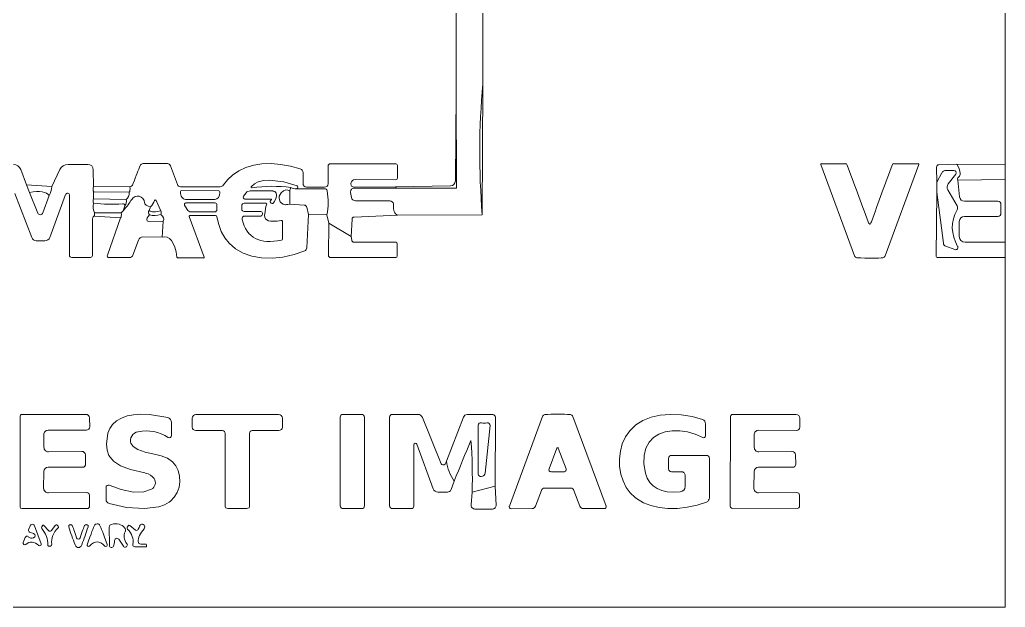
# Model space of a CAD drawing. Extents: x 0 to 650, y 0 to 488.
# Drawn here: x 410 to 650, y 0 to 143 of the extents above; entities that cross this region are included whole.
import ezdxf

# ---------------------------------------------------------------- set-up
doc = ezdxf.new("R2010")
doc.units = 0
doc.linetypes.add('Solid', pattern=[0])
doc.layers.add('Layer 1', color=7, linetype='Solid', lineweight=0)

msp = doc.modelspace()

# ---------------------------------------------------------------- linework, layer by layer
at = {"layer": 'Layer 1', "color": 8, "linetype": 'Solid', "lineweight": 0}
for p, q in [((516.25, 175.77), (516.31, 125.47)), ((522.77, 127.4), (522.74, 171.82)), ((650, 107.71), (650, 104.13)), ((475.79, 98.15), (475.77, 101.31)), ((480.3, 95.58), (484.81, 95.54)), ((502.01, 95.44), (522.64, 95.53))]:
    msp.add_line(p, q, dxfattribs=at)
at = {"layer": 'Layer 1', "color": 7, "linetype": 'Solid', "lineweight": 0}
for p, q in [((650, 146.26), (650, 107.71)), ((650, 104.13), (650, 88.85)), ((650, 85.17), (650, 0)), ((650, 0), (0, 0))]:
    msp.add_line(p, q, dxfattribs=at)
at = {"layer": 'Layer 1', "color": 252, "linetype": 'Solid', "lineweight": 0}
for p, q in [((522.64, 95.53), (522.77, 127.4)), ((411.68, 102.85), (410.27, 106.54)), ((419.77, 106.54), (417.85, 102.41)), ((426.6, 107.81), (421.78, 107.81)), ((427.93, 102.4), (427.92, 106.49)), ((633.32, 103.47), (633.35, 101.01)), ((412.39, 100.98), (414.41, 95.97)), ((428.01, 101.09), (427.97, 99.4)), ((408.79, 100.68), (412.93, 89.97)), ((415.64, 96), (417.14, 100.2)), ((417.34, 90.05), (421.19, 100.5)), ((422.11, 100.33), (422.11, 85.73)), ((427.7, 85.61), (427.7, 94.16)), ((414.04, 89.2), (416.12, 89.2)), ((422.69, 85.15), (427.23, 85.15))]:
    msp.add_line(p, q, dxfattribs=at)
at = {"layer": 'Layer 1', "color": 254, "linetype": 'Solid', "lineweight": 0}
for p, q in [((516.31, 125.47), (516.08, 103.76)), ((417.85, 102.41), (411.68, 102.85)), ((436.85, 102.36), (427.93, 102.4)), ((436.69, 101.03), (428.01, 101.09)), ((514.89, 102.56), (501.54, 102.31)), ((435.95, 99.28), (427.97, 99.4)), ((434.73, 96.04), (428.2, 95.99)), ((428.21, 95.2), (434.55, 94.82)), ((412.53, 19.82), (412.17, 18.84)), ((415.24, 15.45), (413.62, 19.82)), ((415.63, 19.97), (415.35, 19.61)), ((417.06, 18.61), (415.79, 19.98)), ((418.68, 19.98), (417.65, 18.64)), ((419.31, 19.84), (419.07, 20.03)), ((422.28, 20.11), (422.15, 20.06)), ((426.43, 20.06), (426.3, 20.11)), ((431.8, 19.55), (431.86, 15.06)), ((436.4, 19.84), (436.22, 19.61)), ((438.22, 18.81), (436.82, 19.89)), ((411.33, 16.98), (410.87, 15.73)), ((412.42, 18.3), (413.38, 17.94)), ((417.12, 14.85), (417.4, 14.86)), ((434.1, 16.55), (435.25, 14.88)), ((435.93, 14.7), (435.97, 14.73)), ((438.05, 14.71), (440.75, 14.71)), ((440.59, 15.39), (439.46, 15.39)), ((440.87, 14.84), (440.84, 15.17))]:
    msp.add_line(p, q, dxfattribs=at)
at = {"layer": 'Layer 1', "color": 250, "linetype": 'Solid', "lineweight": 0}
for p, q in [((516.4, 102.2), (516.31, 125.47)), ((634.54, 105.71), (633.32, 103.47)), ((637.49, 106.35), (635.62, 106.35)), ((636.1, 103.04), (637.94, 105.44)), ((501.77, 101.98), (516.18, 101.98)), ((633.35, 101.01), (634.93, 88.62)), ((638.26, 97.72), (636, 101.62)), ((650, 88.85), (650, 85.17)), ((635.52, 87.88), (637.72, 87.07)), ((521.66, 44.33), (521.66, 32.44)), ((523.36, 32.65), (524.54, 44.24)), ((522.35, 31.86), (522.66, 31.91))]:
    msp.add_line(p, q, dxfattribs=at)
at = {"layer": 'Layer 1', "color": 9, "linetype": 'Solid', "lineweight": 0}
for p, q in [((445.97, 108), (440.09, 108)), ((448.41, 102.89), (446.71, 107.48)), ((463.38, 106.24), (461.82, 105.17)), ((465.07, 107.03), (463.38, 106.24)), ((466.98, 107.61), (465.07, 107.03)), ((468.97, 107.92), (466.98, 107.61)), ((471.23, 107.99), (468.97, 107.92)), ((473.52, 107.81), (471.23, 107.99)), ((475.95, 107.37), (473.52, 107.81)), ((478.32, 106.72), (475.95, 107.37)), ((478.99, 103.14), (478.99, 105.8)), ((485.08, 107.4), (485.08, 103.11)), ((501.59, 107.95), (485.62, 107.95)), ((501.97, 104.46), (501.97, 107.57)), ((605.09, 107.78), (613.28, 85.54)), ((611.19, 107.98), (605.22, 107.98)), ((620.72, 85.54), (628.91, 107.78)), ((628.78, 107.98), (622.8, 107.98)), ((633.26, 107.15), (633.32, 103.47)), ((638.2, 107.84), (633.81, 107.72)), ((650, 107.71), (638.2, 107.84)), ((460.66, 104.09), (459.62, 102.8)), ((461.82, 105.17), (460.66, 104.09)), ((468.09, 103.55), (467.14, 103.09)), ((469.33, 103.85), (468.09, 103.55)), ((470.71, 103.96), (469.33, 103.85)), ((474.29, 103.6), (470.71, 103.96)), ((477.55, 102.58), (474.29, 103.6)), ((490.66, 103.19), (490.67, 103.23)), ((491.68, 104.09), (501.53, 104.02)), ((650, 104.13), (638.45, 103.94)), ((638.45, 103.94), (638.88, 99.89)), ((458.79, 102.37), (449.15, 102.37)), ((449.15, 101.2), (449.15, 101.03)), ((458.51, 101.4), (449.41, 101.44)), ((458.75, 100.97), (458.75, 101.14)), ((465.15, 100.89), (464.52, 100.07)), ((471.6, 101.33), (466.12, 101.36)), ((467.14, 103.09), (466.41, 102.42)), ((484.23, 102.27), (479.87, 102.27)), ((501.54, 102.31), (491.42, 102.25)), ((633.35, 101.01), (633.14, 85.58)), ((444.4, 96.5), (443.2, 99.05)), ((450.36, 99.3), (457.52, 99.26)), ((457.62, 98.41), (450.48, 98.41)), ((464.86, 99.37), (471.26, 99.37)), ((471.31, 99.26), (471.09, 98.97)), ((640.05, 98.84), (648.2, 98.84)), ((434.73, 96.04), (435.19, 96.53)), ((435.19, 96.53), (435.63, 97.71)), ((441.87, 97.47), (441.56, 96.6)), ((450.16, 97.85), (450.75, 96.82)), ((451.75, 96.24), (457.49, 96.24)), ((458.03, 96.79), (458.03, 97.99)), ((464.05, 97.73), (464.05, 96.92)), ((464.62, 96.35), (468.7, 96.35)), ((469.89, 98.36), (464.68, 98.36)), ((648.95, 98.09), (648.95, 95.87)), ((434.55, 94.82), (431.35, 85.74)), ((441.39, 93.91), (444.96, 93.98)), ((454.91, 85.25), (451.27, 95.09)), ((451.45, 95.35), (457.68, 95.35)), ((458.04, 95.04), (458.46, 93.14)), ((468.68, 95.23), (464.79, 95.23)), ((469.11, 95.94), (469.11, 95.66)), ((473.99, 89.65), (473.99, 93.89)), ((479.92, 87.51), (480.3, 95.58)), ((484.81, 95.54), (485.24, 93.5)), ((490.75, 90.25), (490.94, 94.49)), ((491.43, 94.99), (502.01, 95.44)), ((638.8, 93.89), (638.8, 90.23)), ((648.21, 95.13), (640.03, 95.13)), ((458.46, 93.14), (459.08, 91.47)), ((459.08, 91.47), (459.94, 89.93)), ((485.24, 93.5), (485.18, 85.7)), ((437.55, 85.67), (438.92, 89.38)), ((440.01, 90.14), (444.67, 90.1)), ((459.94, 89.93), (460.98, 88.61)), ((490.84, 89.37), (490.75, 90.25)), ((501.57, 88.85), (491.42, 88.85)), ((640.19, 88.84), (650, 88.85)), ((460.98, 88.61), (462.58, 87.23)), ((462.58, 87.23), (464.41, 86.2)), ((476.81, 85.85), (479.4, 86.76)), ((501.94, 85.51), (501.94, 88.48)), ((431.79, 85.12), (436.76, 85.12)), ((448.56, 85.02), (454.75, 85.02)), ((464.41, 86.2), (466.55, 85.45)), ((466.55, 85.45), (468.85, 85.05)), ((468.85, 85.05), (471.45, 84.98)), ((471.45, 84.98), (474.1, 85.24)), ((474.1, 85.24), (476.81, 85.85)), ((485.74, 85.13), (501.56, 85.13)), ((633.6, 85.11), (650, 85.17)), ((410.08, 46.46), (410.09, 24.48)), ((426.14, 46.96), (410.57, 46.94)), ((427.04, 43.9), (426.99, 46.12)), ((434.75, 46.06), (433.6, 45.38)), ((436.17, 46.58), (434.75, 46.06)), ((437.71, 46.88), (436.17, 46.58)), ((439.52, 47), (437.71, 46.88)), ((441.58, 46.92), (439.52, 47)), ((446.04, 46.19), (441.58, 46.92)), ((452.03, 46.05), (452.03, 43.87)), ((473.96, 43.87), (473.96, 46.05)), ((488.03, 46.24), (488.07, 24.7)), ((493.23, 46.95), (488.73, 46.95)), ((493.97, 24.72), (493.93, 46.26)), ((500.07, 46.27), (500.07, 24.72)), ((506.98, 46.95), (500.75, 46.95)), ((512.65, 34.91), (508.05, 46.23)), ((518.05, 46.29), (513.89, 35.57)), ((525.19, 46.91), (518.96, 46.91)), ((525.81, 29.47), (525.84, 46.27)), ((537.27, 46.45), (529.23, 24.62)), ((552.77, 24.63), (544.72, 46.45)), ((563.73, 46.26), (561.7, 45.45)), ((565.92, 46.75), (563.73, 46.26)), ((568.38, 46.96), (565.92, 46.75)), ((571.06, 46.84), (568.38, 46.96)), ((573.76, 46.4), (571.06, 46.84)), ((576.28, 45.68), (573.76, 46.4)), ((583.1, 46.46), (583.03, 24.56)), ((599.1, 46.91), (583.58, 46.94)), ((599.99, 43.86), (599.94, 46.07)), ((431.98, 43.5), (431.5, 42.36)), ((432.63, 44.46), (431.98, 43.5)), ((433.6, 45.38), (432.63, 44.46)), ((446.99, 41.82), (446.99, 44.99)), ((560, 44.38), (558.54, 42.98)), ((561.7, 45.45), (560, 44.38)), ((577, 41.7), (577, 44.67)), ((415.9, 38.93), (415.87, 42.02)), ((416.92, 43.09), (426.24, 43.09)), ((431.5, 42.36), (431.11, 39.71)), ((452.88, 43.02), (459.36, 43.02)), ((460.04, 42.34), (460.03, 24.53)), ((465.96, 24.53), (465.95, 42.33)), ((466.63, 43.02), (473.11, 43.02)), ((557.52, 41.52), (556.74, 39.78)), ((558.54, 42.98), (557.52, 41.52)), ((563.31, 40.23), (564.36, 41.3)), ((564.36, 41.3), (565.63, 42.11)), ((565.63, 42.11), (567.18, 42.69)), ((567.18, 42.69), (568.9, 42.97)), ((568.9, 42.97), (570.72, 42.97)), ((570.72, 42.97), (572.59, 42.69)), ((572.59, 42.69), (574.47, 42.13)), ((574.47, 42.13), (576.31, 41.29)), ((588.87, 38.94), (588.85, 42.02)), ((589.9, 43.08), (599.19, 43.06)), ((431.11, 39.71), (431.26, 38.21)), ((437.59, 39.12), (437.05, 39.91)), ((438.8, 38.38), (437.59, 39.12)), ((505.98, 24.63), (505.98, 39.57)), ((506.69, 39.7), (510.71, 28.8)), ((540.81, 38.75), (538.91, 33.68)), ((543.07, 33.68), (541.16, 38.75)), ((556.74, 39.78), (556.27, 38.01)), ((562.03, 36.94), (562.48, 38.75)), ((562.48, 38.75), (563.31, 40.23)), ((425.12, 37.95), (417.03, 37.83)), ((426.06, 34.88), (425.99, 37.14)), ((431.26, 38.21), (431.73, 36.96)), ((431.73, 36.96), (432.84, 35.57)), ((440.54, 37.77), (438.8, 38.38)), ((443.13, 37.15), (440.54, 37.77)), ((444.42, 36.86), (443.13, 37.15)), ((445.95, 36.27), (444.42, 36.86)), ((447.17, 35.39), (445.95, 36.27)), ((556.27, 38.01), (556.04, 36.16)), ((556.04, 36.16), (556.08, 34.28)), ((562, 34.95), (562.03, 36.94)), ((568.02, 36.23), (568.02, 33.66)), ((577.24, 36.97), (568.76, 36.97)), ((577.96, 26.68), (577.96, 36.25)), ((598.06, 37.94), (589.99, 37.84)), ((598.98, 34.87), (598.92, 37.12)), ((416.93, 34.1), (425.27, 34.07)), ((432.84, 35.57), (434.56, 34.44)), ((434.56, 34.44), (436.94, 33.54)), ((448, 34.4), (447.17, 35.39)), ((448.59, 33.27), (448, 34.4)), ((556.08, 34.28), (556.37, 32.42)), ((562.4, 32.67), (562, 34.95)), ((589.89, 34.13), (598.2, 34.07)), ((415.82, 28.99), (415.87, 33.03)), ((436.94, 33.54), (440.43, 32.69)), ((440.43, 32.69), (440.66, 32.65)), ((448.95, 31.94), (448.59, 33.27)), ((449.02, 30.57), (448.95, 31.94)), ((556.37, 32.42), (556.91, 30.74)), ((568.68, 33), (571.15, 33)), ((572.06, 32.09), (572.06, 29.43)), ((588.77, 29.04), (588.82, 33.07)), ((431.02, 29.19), (431.02, 26.26)), ((434.71, 28.63), (431.82, 29.69)), ((448.34, 27.9), (448.82, 29.2)), ((448.82, 29.2), (449.02, 30.57)), ((515.03, 28.64), (515.82, 30.72)), ((526.02, 24.85), (525.81, 29.47)), ((556.91, 30.74), (557.7, 29.17)), ((557.7, 29.17), (558.69, 27.84)), ((426.32, 27.91), (416.99, 27.83)), ((427.02, 24.65), (426.99, 27.25)), ((437.73, 28.06), (434.71, 28.63)), ((440.2, 28.1), (437.73, 28.06)), ((442.13, 28.72), (440.2, 28.1)), ((446.73, 25.85), (447.65, 26.8)), ((447.65, 26.8), (448.34, 27.9)), ((511.84, 28.02), (514.13, 28.02)), ((520.18, 28.05), (519.91, 24.95)), ((535.61, 24.59), (537.04, 28.46)), ((544.96, 28.46), (546.39, 24.59)), ((558.69, 27.84), (559.91, 26.69)), ((559.91, 26.69), (560.23, 26.45)), ((560.23, 26.45), (561.9, 25.46)), ((599.22, 27.93), (589.93, 27.88)), ((599.91, 24.68), (599.89, 27.27)), ((410.53, 24.03), (426.4, 24.03)), ((431.77, 25.24), (436, 24.3)), ((436, 24.3), (440.36, 24.03)), ((440.36, 24.03), (443.85, 24.47)), ((443.85, 24.47), (445.23, 24.95)), ((445.23, 24.95), (446.42, 25.61)), ((446.42, 25.61), (446.73, 25.85)), ((488.77, 24.01), (493.27, 24.01)), ((500.77, 24.02), (505.37, 24.02)), ((529.66, 24), (534.78, 24.01)), ((547.22, 24.01), (552.34, 24.01)), ((561.9, 25.46), (563.7, 24.74)), ((563.7, 24.74), (565.74, 24.25)), ((565.74, 24.25), (567.84, 24.02)), ((567.84, 24.02), (570.2, 24.05)), ((570.2, 24.05), (572.55, 24.33)), ((572.55, 24.33), (574.97, 24.87)), ((574.97, 24.87), (577.24, 25.62)), ((583.48, 24.11), (599.29, 24.06)), ((520.85, 23.92), (525.13, 23.92))]:
    msp.add_line(p, q, dxfattribs=at)
at = {"layer": 'Layer 1', "color": 251, "linetype": 'Solid', "lineweight": 0}
for p, q in [((411.68, 102.85), (412.39, 100.98)), ((428.2, 95.99), (428.21, 95.2)), ((444.67, 90.1), (444.96, 93.98)), ((490.75, 90.25), (485.24, 93.5)), ((525.81, 29.47), (520.18, 28.05))]:
    msp.add_line(p, q, dxfattribs=at)
at = {"layer": 'Layer 1', "color": 47, "linetype": 'Solid', "lineweight": 0}
for p, q in [((484.25, 101.89), (477.45, 101.84)), ((490.78, 99.74), (490.58, 101)), ((491.44, 102.01), (501.77, 101.98)), ((500.11, 98.91), (491.76, 98.91)), ((475.79, 98.15), (479.31, 97.9)), ((479.91, 97.38), (480.3, 95.58))]:
    msp.add_line(p, q, dxfattribs=at)
at = {"layer": 'Layer 1', "color": 9, "linetype": 'Solid', "lineweight": 0}
for centre, start, end in [((488.73, 46.25), 90.1, 180.1), ((493.23, 46.25), 0.1, 90.1), ((488.77, 24.71), 180.1, 270.1), ((493.27, 24.71), 270.1, 360.1)]:
    msp.add_arc(centre, 0.7, start, end, dxfattribs=at)
at = {"layer": 'Layer 1', "color": 59, "linetype": 'Solid', "lineweight": 0}
msp.add_ellipse((794.34, 102.51), major_axis=(271.48, -25.84), ratio=0.825279, start_param=3.14585, end_param=3.287389, dxfattribs=at)
at = {"layer": 'Layer 1', "color": 9, "linetype": 'Solid', "lineweight": 0}
for centre, major_axis, ratio, start_param, end_param in [((440.09, 107.16), (0.825, -0.172), 0.992573, 1.778045, 2.934344), ((445.97, 107.21), (0.139, -0.78), 0.993031, 1.745949, 2.966439), ((394.67, -56.94), (45.46, 165.69), 0.020353, 0.128494, 0.270033), ((478.02, 105.8), (0.962, -0.155), 0.992248, 0.158629, 1.412168), ((485.62, 107.4), (0, -0.55), 0.981818, 3.141593, 4.712389), ((501.59, 107.57), (0.376, 0.054), 1, 6.140362, 7.711158), ((605.22, 107.84), (0.028, -0.143), 0.972994, 2.951404, 4.902578), ((611.19, 107.7), (0.053, -0.277), 0.98261, 1.756216, 2.956173), ((611.65, 78.85), (35.33, -101.31), 0.090071, 1.687528, 1.829068), ((622.34, 78.85), (35.34, 101.3), 0.090071, 1.312525, 1.454064), ((622.8, 107.7), (0.053, 0.277), 0.98261, 0.18542, 1.385377), ((628.78, 107.84), (0.028, 0.143), 0.972994, 4.5222, 6.473374), ((633.82, 107.16), (0.209, 0.519), 1, 0.40116, 1.971957), ((491.68, 103.07), (0.08, 1.02), 0.998464, 0.080687, 1.490109), ((501.53, 104.46), (0.311, -0.311), 1, 5.497787, 7.068583), ((368.66, 174.78), (67.42, -75.39), 0.120312, 6.269155, 6.410695), ((404.38, 151.43), (32.84, -48.93), 0.114861, 6.22637, 6.36791), ((449.15, 103.16), (0.139, -0.78), 0.993031, 4.887542, 6.108032), ((449.4, 101.19), (0.231, -0.096), 1, 1.959234, 3.53003), ((450.37, 101.02), (0.01, 1.72), 0.709302, 1.570796, 3.141593), ((457.53, 100.98), (0.01, 1.72), 0.709302, 3.141593, 4.712389), ((458.5, 101.15), (0.248, -0.034), 1, 0.132401, 1.703197), ((458.78, 103.38), (0.971, -0.301), 0.986923, 5.01695, 5.978624), ((466.09, 100.15), (0.4, 1.14), 0.987735, 0.32, 1.250796), ((466.58, 102.29), (0.055, 0.212), 0.977316, 1.159343, 3.553046), ((482.28, -38.18), (13.74, -140.5), 0.471943, 3.02922, 3.170759), ((471.69, 100.5), (0.58, -0.648), 0.895043, 2.246209, 2.46618), ((258.27, -61.46), (214.09, 162.43), 0.053541, 6.17166, 6.326767), ((474.88, 99.66), (1.52, -0.79), 0.999361, 2.823372, 5.03061), ((437.91, -93.92), (37.31, 195.51), 0.070163, 6.240995, 6.382534), ((473.57, 101.92), (4.23, 0.4), 0.249781, 5.847995, 5.989535), ((477.39, 102.25), (0.209, 0.298), 0.997493, 4.554092, 6.441482), ((479.87, 103.14), (0.88, 0), 0.988636, 3.141593, 4.712389), ((484.23, 103.11), (0.85, 0), 0.988235, 4.712389, 6.283185), ((491.43, 103.06), (0.067, 0.81), 0.955446, 1.491757, 3.220632), ((405.53, 114.17), (37.19, -15.4), 0.317405, 6.163011, 6.304551), ((443.01, 98.96), (0.139, 0.153), 0.989995, 5.882123, 8.255044), ((450.48, 98.04), (0.097, -0.362), 0.991111, 2.882028, 4.971953), ((457.62, 97.99), (0, -0.42), 0.97619, 1.570796, 3.141593), ((464.86, 99.8), (0.141, 0.411), 0.994173, 1.242263, 3.470126), ((471.4, 98.73), (0.321, -0.223), 0.977264, 3.078178, 4.775804), ((452.88, 180.91), (18.73, -82.61), 0.0682, 6.218019, 6.363931), ((471.26, 99.3), (0.0231, 0.0634), 0.980709, 4.369571, 6.626004), ((640.05, 100.01), (1.18, 0.06), 0.995965, 3.193783, 4.660199), ((648.2, 98.09), (0.53, -0.53), 1, 0.785398, 2.356194), ((451.74, 97.41), (0.31, -1.13), 0.978808, 4.977447, 6.018127), ((457.49, 96.79), (0, 0.55), 0.981818, 3.141593, 4.712389), ((464.68, 97.73), (0.445, -0.445), 1, 2.356194, 3.926991), ((464.62, 96.92), (0.569, 0.025), 1, 3.098561, 4.669357), ((468.7, 95.94), (0.29, 0.29), 1, 5.497787, 7.068583), ((488.79, -31.68), (18.32, -130.01), 0.045253, 3.207976, 3.349516), ((469.89, 98.11), (0.25, -0.06), 0.98912, 6.045998, 8.091169), ((574.7, 117.96), (100.1, 19.99), 0.003791, 3.15352, 3.295059), ((562.72, 114.71), (121.74, 20.37), 0.075196, 3.026874, 3.168414), ((441.4, 94.26), (0.372, 0.085), 0.925219, 3.38321, 4.470771), ((305.35, 80.85), (139.71, 13.7), 0.083277, 6.235634, 6.377173), ((451.45, 95.15), (0.033, -0.193), 0.980256, 2.975001, 4.87898), ((457.68, 94.98), (0.03, -0.368), 0.987077, 1.650746, 3.061643), ((464.79, 94.57), (0.079, -0.658), 0.995076, 3.021978, 4.832003), ((1095.81, 932.67), (629.17, 842.42), 0.072082, 3.082434, 3.223973), ((468.68, 95.66), (0.304, -0.304), 1, 5.497787, 7.068583), ((834.46, 318.98), (364.66, 224.35), 0.047823, 3.107205, 3.261222), ((473.73, 93.89), (0.021, -0.262), 0.980832, 1.488237, 3.224152), ((491.45, 94.47), (0, 0.523), 0.97913, 0.042076, 1.528721), ((619.65, 149.8), (2.62, 56.55), 0.05794, 3.00274, 3.144279), ((622.56, 149.8), (5.53, 56.55), 0.037209, 3.145231, 3.286771), ((640.03, 93.89), (0, 1.24), 0.991935, 0, 1.570796), ((648.21, 95.87), (0.523, -0.523), 1, 5.497787, 7.068583), ((440.01, 88.98), (1.14, -0.2), 0.999919, 1.747292, 2.965097), ((271.15, -492.27), (174.71, 582.39), 0.053901, 6.168905, 6.317772), ((473.72, 89.65), (0.024, -0.275), 0.971754, 0.089891, 1.480906), ((491.42, 89.44), (0.034, -0.586), 0.993365, 4.769826, 6.225748), ((501.57, 88.48), (0.262, 0.262), 1, 5.497787, 7.068583), ((640.19, 90.23), (1.38, -0.14), 1, 3.242679, 4.813475), ((479.07, 87.54), (0.836, 0.153), 0.996057, 4.929712, 6.065863), ((431.79, 85.58), (0.459, -0.079), 0.996585, 2.971104, 4.882878), ((436.76, 85.96), (0.83, -0.145), 0.991409, 4.886769, 6.108806), ((448.56, 85.28), (0.017, -0.264), 0.99153, 4.777238, 6.218336), ((454.75, 85.19), (0.029, -0.171), 0.98472, 6.115835, 8.021332), ((485.74, 85.7), (0, 0.57), 0.982456, 1.570796, 3.141593), ((501.56, 85.51), (0.38, 0), 1, 4.712389, 6.283185), ((613.96, 85.8), (0.074, -0.731), 0.992696, 4.971474, 6.0241), ((845.3, 92), (231.53, 6.9), 0.005032, 3.167105, 3.308644), ((388.7, 92.01), (231.52, -6.92), 0.005032, 6.116133, 6.257672), ((620.04, 85.8), (0.074, 0.731), 0.992696, 3.400678, 4.453303), ((633.6, 85.57), (0.005, 0.46), 0.999774, 1.56016, 3.152229), ((410.57, 46.46), (0.484, 0.005), 0.9798, 1.560383, 3.152006), ((426.14, 46.11), (0.005, -0.847), 0.999927, 1.57682, 3.135569), ((445.75, 44.99), (1.23, -0.15), 0.992163, 0.118764, 1.452033), ((452.93, 46.05), (0.898, -0.003), 0.998379, 1.568469, 3.14392), ((507.94, 52.96), (87.02, 3.38), 0.057542, 4.025817, 4.167357), ((418.04, 52.97), (87.02, -3.38), 0.057538, 5.257463, 5.399002), ((473.06, 46.05), (0.898, 0.003), 0.998379, 6.280858, 7.856309), ((500.75, 46.27), (0.481, 0.481), 1, 0.785398, 2.356194), ((506.98, 45.8), (1.13, 0.22), 0.994761, 0.191447, 1.379349), ((518.96, 45.94), (0.962, -0.178), 0.991729, 1.755457, 2.956932), ((525.19, 46.27), (0.65, 0), 0.984615, 0, 1.570796), ((537.95, 46.18), (0.113, 0.727), 0.996649, 0.215474, 1.355323), ((591.63, 39.81), (56.68, -6.43), 0.056317, 2.681936, 2.823476), ((490.37, 39.78), (56.67, 6.46), 0.056319, 0.318123, 0.459662), ((544.04, 46.18), (0.113, -0.727), 0.996649, 1.78627, 2.926119), ((575.93, 44.67), (1.06, -0.18), 0.996989, 0.167098, 1.403698), ((583.58, 46.47), (0.482, 0.003), 0.9798, 1.560383, 3.152006), ((599.1, 46.06), (0.002, -0.844), 0.999927, 1.57682, 3.135569), ((426.24, 43.89), (0.005, -0.797), 0.999922, 6.276936, 7.860231), ((378.8, -245.57), (64.16, 288.27), 0.178712, 6.218586, 6.360125), ((452.88, 43.87), (0.602, 0.601), 1, 2.356886, 3.927682), ((473.11, 43.87), (0.601, 0.601), 1, 3.927704, 5.4985), ((599.19, 43.85), (0.002, -0.794), 0.999922, 6.276936, 7.860231), ((416.92, 42.04), (0.01, -1.05), 0.999822, 3.13216, 4.721822), ((439.2, 40.58), (2.19, 0.55), 0.965734, 1.508922, 3.203467), ((446.44, 41.82), (0.526, -0.153), 0.996159, 4.430957, 6.564618), ((459.36, 42.34), (0, 0.68), 1, 4.711617, 6.282414), ((466.63, 42.34), (0.256, 0.63), 1, 0.386141, 1.956937), ((576.53, 41.7), (0.454, -0.115), 0.995736, 4.466285, 6.529289), ((589.9, 42.03), (0.01, -1.05), 0.999822, 3.13216, 4.721822), ((417.01, 38.94), (1.11, 0.01), 0.999878, 3.137089, 4.716893), ((506.35, 39.57), (0.209, 0.302), 0.995886, 5.674887, 8.46228), ((521.83, 24.72), (28.06, 70.73), 0.102594, 1.385076, 1.526616), ((454.36, 34.33), (4.7, -88.74), 0.740341, 1.460855, 1.602395), ((540.97, 38.74), (0.159, 0.002), 0.377288, 1.76287, 2.949519), ((539.73, 38.51), (1.27, 0.28), 0.039499, 0.175194, 0.316734), ((541.3, 38.51), (0.479, -0.225), 0.377123, 2.324091, 2.46563), ((541.01, 38.74), (0.159, -0.002), 0.377288, 0.192074, 1.378723), ((589.98, 38.95), (1.11, 0.01), 0.999878, 3.137089, 4.716893), ((425.13, 37.1), (0.857, 0.021), 0.988538, 0.01226, 1.558536), ((568.76, 36.23), (0.523, -0.523), 1, 2.356194, 3.926991), ((577.24, 36.25), (0.72, 0), 1, 0, 1.570796), ((598.07, 37.09), (0.854, 0.018), 0.988538, 0.01226, 1.558536), ((416.93, 33.02), (0.01, 1.08), 0.990522, 0.004717, 1.56608), ((425.27, 34.86), (0.01, -0.787), 0.999688, 6.270688, 7.866479), ((513.04, 35.06), (0.409, 0.071), 0.996248, 3.350355, 4.503627), ((470.67, 134.61), (42.67, -99.91), 0.075635, 6.245251, 6.38679), ((539.38, 33.5), (0.117, 0.483), 0.994413, 1.453213, 3.259176), ((542.6, 33.51), (0.117, -0.482), 0.994413, 6.165602, 7.971564), ((568.68, 33.66), (0.061, -0.657), 1, 4.619253, 6.190049), ((589.88, 33.05), (0.01, 1.07), 0.990522, 0.004717, 1.56608), ((598.2, 34.85), (0.007, -0.784), 0.999688, 6.270688, 7.866479), ((365.07, -35.69), (77.43, 67.32), 0.162463, 6.260422, 6.401962), ((441.2, 30.34), (0.97, -1.59), 0.975221, 6.257575, 7.879592), ((648.09, 36.69), (108.85, 3.65), 0.005993, 3.179588, 3.321127), ((433.98, 36.57), (108.76, -3.54), 0.005999, 6.103618, 6.245158), ((1130.78, 625.39), (566.73, 595.67), 0.079694, 3.092261, 3.2338), ((571.15, 32.09), (0.483, 0.771), 1, 5.271799, 6.842596), ((416.98, 28.99), (1.16, 0), 0.999963, 3.137282, 4.716699), ((431.57, 29.19), (0.025, -0.556), 1, 2.642263, 4.666657), ((511.84, 29.22), (1.19, 0.21), 0.990053, 3.319563, 4.534418), ((537.8, 28.19), (0.801, -0.137), 0.989089, 1.7372, 2.975189), ((773.61, 28.91), (235.88, -0.08), 0.000098, 2.974954, 3.116493), ((308.37, 28.8), (235.9, 0.19), 0.000098, 0.025098, 0.166637), ((544.19, 28.19), (0.8, 0.138), 0.989089, 0.166404, 1.404392), ((570.7, 29.43), (1.36, 0.07), 0.987123, 4.761012, 6.234563), ((589.92, 29.03), (1.16, 0), 0.999963, 3.137282, 4.716699), ((426.33, 27.24), (0.026, -0.665), 1, 1.547177, 3.117974), ((514.13, 28.97), (0.949, -0.168), 0.986135, 4.889989, 6.105586), ((576.83, 26.68), (0.21, -1.12), 0.989726, 0.185437, 1.38536), ((599.23, 27.27), (0.466, -0.472), 1, 0.803409, 2.374205), ((410.53, 24.48), (0.444, 0), 1, 3.1419, 4.712696), ((426.4, 24.65), (0.077, -0.62), 1, 6.159552, 7.730349), ((432.1, 26.26), (1.07, -0.17), 0.99005, 3.296437, 4.557545), ((460.47, 24.53), (0.03, 0.445), 0.997941, 1.63699, 3.075399), ((643.1, 29.2), (182.76, 5.08), 0.004795, 3.170689, 3.312228), ((282.96, 29.21), (182.69, -5.09), 0.004797, 6.112538, 6.254078), ((465.51, 24.53), (0.03, -0.445), 0.997941, 0.066194, 1.504603), ((500.77, 24.72), (0.1, -0.693), 1, 4.56946, 6.140256), ((505.37, 24.63), (0.61, 0), 1, 4.712389, 6.283185), ((520.85, 24.87), (0.041, 0.947), 0.99619, 1.527218, 3.185171), ((525.13, 24.8), (0.891, 0.024), 0.990777, 4.685534, 6.31004), ((529.66, 24.46), (0.081, 0.453), 0.997925, 1.393181, 3.319208), ((534.78, 24.91), (0.165, 0.884), 0.982213, 3.322838, 4.531144), ((547.21, 24.91), (0.165, -0.884), 0.982213, 4.893634, 6.10194), ((552.34, 24.47), (0.081, -0.453), 0.997925, 6.10557, 8.031597), ((583.48, 24.56), (0.213, -0.387), 1, 4.204989, 5.775786), ((599.29, 24.68), (0.387, -0.488), 1, 5.609101, 7.179897)]:
    msp.add_ellipse(centre, major_axis=major_axis, ratio=ratio, start_param=start_param, end_param=end_param, dxfattribs=at)
at = {"layer": 'Layer 1', "color": 252, "linetype": 'Solid', "lineweight": 0}
for centre, major_axis, ratio, start_param, end_param in [((408.48, 105.86), (1.89, 0.35), 0.997355, 0.182496, 1.388301), ((421.78, 105.59), (2.17, -0.49), 0.995765, 1.791474, 2.920915), ((426.6, 106.49), (0.933, 0.933), 1, 5.497787, 7.068583), ((421.64, 100.33), (0.272, -0.392), 0.992746, 0.961066, 3.751323), ((406.92, 186.27), (29.69, -85.3), 0.046264, 0.023598, 0.165138), ((478.77, 109.11), (22.99, -7.17), 0.072706, 0.022666, 0.164206), ((382.06, 123.37), (53.71, -25.42), 0.185367, 6.257935, 6.399474), ((415.02, 96.22), (0.455, 0.476), 0.997154, 2.718018, 5.135963), ((497.74, 142.94), (69.35, 47.28), 0.175534, 2.973979, 3.115519), ((402.58, 121.91), (41.79, -26.29), 0.116335, 6.275361, 6.416901), ((429.46, 94.11), (0.9, -1.56), 0.967222, 3.679904, 4.174077), ((416.91, 51.74), (11.24, 43.55), 0.029892, 6.226964, 6.406171), ((414.04, 90.39), (0.21, -1.17), 0.996364, 4.892484, 6.10309), ((416.12, 90.51), (0.24, 1.29), 0.990309, 3.321615, 4.532367), ((422.69, 85.73), (0.082, -0.574), 1, 4.570251, 6.141047), ((427.23, 85.61), (0.47, 0), 0.978723, 4.712389, 6.283185)]:
    msp.add_ellipse(centre, major_axis=major_axis, ratio=ratio, start_param=start_param, end_param=end_param, dxfattribs=at)
at = {"layer": 'Layer 1', "color": 250, "linetype": 'Solid', "lineweight": 0}
for centre, major_axis, ratio, start_param, end_param in [((635.62, 105.12), (1.19, -0.3), 0.999144, 1.821017, 2.891372), ((637.49, 105.79), (0.536, -0.183), 0.993673, 5.951909, 8.185258), ((516.18, 102.2), (0.156, -0.156), 1, 5.498072, 7.068868), ((637.1, 102.26), (0.96, 0.841), 0.992143, 1.761963, 2.950426), ((1130.86, 86.32), (493.76, -6.2), 0.12684, 3.074278, 3.215817), ((637.36, 97.22), (0.741, -0.734), 0.99005, 0.282576, 1.28822), ((635.83, 88.74), (0.101, 0.905), 0.998351, 1.809249, 2.90314), ((637.92, 87.59), (0.555, 0.043), 0.993012, 4.276581, 6.718994), ((522.27, 44.33), (0.601, -0.078), 0.99227, 1.442138, 3.270251), ((526.1, 79.72), (3.18, 34.9), 0.279893, 3.090268, 3.231807), ((523.95, 44.3), (0.597, 0.037), 0.991371, 6.115341, 8.021826), ((522.26, 32.44), (0.594, 0.048), 0.987373, 3.062554, 4.791428), ((522.51, 32.74), (0.852, 0.028), 0.990793, 4.854142, 6.141432)]:
    msp.add_ellipse(centre, major_axis=major_axis, ratio=ratio, start_param=start_param, end_param=end_param, dxfattribs=at)
at = {"layer": 'Layer 1', "color": 251, "linetype": 'Solid', "lineweight": 0}
for centre, major_axis, ratio, start_param, end_param in [((574.92, 88.79), (63.93, 17.67), 0.257049, 6.229862, 6.371401), ((716.17, 115.29), (77.82, 11.14), 0.069353, 3.040904, 3.182444), ((637.98, 105.48), (0.94, 0.407), 0.98049, 5.052106, 5.943469), ((370.73, 128.17), (46.42, -27.95), 0.295566, 6.281864, 6.423403), ((461.8, 148.51), (33.58, 47.67), 0.100194, 2.94622, 3.087759), ((462.8, 93.9), (34.9, -5.23), 0.207908, 3.104005, 3.245544), ((371.56, 61.09), (66.33, 40.98), 0.117688, 5.915724, 6.057264), ((438.72, 98.41), (0.87, -1.43), 0.999579, 1.090386, 3.622003), ((578.44, 132.82), (138.03, 34.42), 0.068557, 3.12961, 3.27115), ((625.3, 79.91), (110.62, 47.13), 0.306887, 3.063433, 3.204973)]:
    msp.add_ellipse(centre, major_axis=major_axis, ratio=ratio, start_param=start_param, end_param=end_param, dxfattribs=at)
at = {"layer": 'Layer 1', "color": 254, "linetype": 'Solid', "lineweight": 0}
for centre, major_axis, ratio, start_param, end_param in [((514.87, 103.77), (1.21, 0.01), 0.999892, 4.7251, 6.270474), ((129.2, -108.36), (287.89, 208.63), 0.06815, 6.27986, 6.421399), ((432.49, 170.92), (0.69, 72.82), 0.682693, 3.064695, 3.206235), ((420.31, 86.24), (15.23, 11.83), 0.125218, 0.041778, 0.183318), ((408.68, 84.99), (26.92, 12.99), 0.109088, 6.204427, 6.345966), ((550.44, 215.95), (109, 119.25), 0.095011, 3.151539, 3.293079), ((440.98, 167.19), (2.03, -71.82), 0.269724, 6.210706, 6.352246), ((413.07, 19.62), (0.412, 0.411), 0.996627, 5.850619, 8.286548), ((415.63, 19.41), (0.244, 0.264), 0.96622, 1.683563, 3.028826), ((415.72, 19.91), (0.0816, -0.069), 0.958418, 1.483537, 3.228852), ((611.6, -55.32), (193.53, -72.79), 0.146901, 3.069806, 3.211346), ((418.9, 19.81), (0, -0.278), 1, 2.483704, 4.0545), ((419.1, 19.57), (0.227, 0.257), 0.992179, 4.632672, 6.362902), ((422.29, 19.71), (0.357, 0.126), 0.998315, 1.61662, 3.095769), ((435.96, 30.25), (6.55, -33.33), 0.478298, 4.942336, 5.083875), ((422.41, 19.72), (0.39, 0.163), 0.966657, 0.066637, 1.504159), ((467.97, -165.61), (45.33, -185.71), 0.011195, 2.952488, 3.094027), ((380.6, -165.61), (45.34, 185.71), 0.011195, 0.047565, 0.189105), ((412.62, 30.25), (6.56, 33.33), 0.478298, 4.340903, 4.482442), ((426.17, 19.72), (0.39, -0.163), 0.966657, 1.637434, 3.074955), ((426.29, 19.71), (0.357, -0.126), 0.998315, 0.045824, 1.524972), ((309.97, -318.05), (118.28, 338.11), 0.002049, 0.02823, 0.169769), ((464.92, -15.67), (36.63, -35.77), 0.101384, 3.039037, 3.180577), ((393.41, -15.98), (36, 36.09), 0.101655, 6.243591, 6.38513), ((550.7, -317), (121.24, -337.06), 0.002049, 2.971823, 3.113363), ((432.44, 19.56), (0.072, -0.638), 0.986752, 3.24191, 4.612071), ((328.46, -157.7), (106.42, 177.63), 0.109361, 6.245349, 6.386888), ((434.84, 18.78), (0.567, 0.718), 0.998206, 4.917698, 6.077876), ((436.6, 19.33), (0.355, -0.313), 0.992179, 3.22131, 4.632672), ((436.64, 19.65), (0.243, -0.186), 0.973533, 1.581065, 3.131324), ((415.26, -71.99), (24.19, 92.11), 0.017732, 0.019972, 0.161511), ((439.8, 19.57), (0.031, 0.667), 0.995978, 4.045938, 6.949637), ((411.77, 16.83), (0.227, 0.408), 0.994357, 6.115113, 8.022053), ((416.7, 91.68), (3.81, 74.84), 0.125721, 3.051711, 3.19325), ((412.56, 18.69), (0.142, 0.393), 0.992021, 1.559749, 3.15264), ((413.2, 17.43), (0.383, -0.386), 0.992933, 5.844841, 8.292326), ((248.95, -29.62), (167.72, 46.45), 0.174871, 6.227228, 6.368767), ((417.34, 18.88), (0.263, 0.289), 0.992674, 3.063797, 4.790184), ((452.62, 43.38), (28.7, 26.64), 0.090872, 3.097646, 3.239185), ((395.96, 43.38), (28.7, -26.64), 0.090872, 6.185593, 6.327132), ((433.65, 16.23), (0.281, 0.483), 0.991715, 5.845745, 8.291422), ((620.03, -7.28), (184.6, -24.9), 0.110231, 3.10394, 3.24548), ((238.9, -25.63), (198.63, 42.44), 0.13503, 6.229492, 6.371032), ((438.47, 19.14), (0.371, -0.207), 0.987333, 4.572463, 6.423111), ((594.79, 55.37), (155.88, 39.87), 0.118344, 2.974318, 3.115857), ((411.23, 15.6), (0.375, 0.058), 0.997887, 2.630928, 5.223054), ((429.99, -248.49), (17.22, -264.34), 0.085644, 3.05909, 3.200629), ((414.91, 15.33), (0.341, -0.062), 0.99582, 4.18478, 6.810794), ((417.12, 15.11), (0.005, 0.26), 0.999314, 1.552286, 3.160103), ((417.38, 15.28), (0.024, -0.42), 0.998653, 6.271597, 7.86557), ((448.59, 84.66), (24.53, 70.1), 0.09462, 3.033149, 3.174689), ((400, 84.66), (24.53, -70.1), 0.09462, 6.250089, 6.391629), ((426.75, 15.13), (0.336, 0.076), 0.994152, 2.574393, 5.279589), ((407.8, -86.59), (21.31, 102.48), 0.108382, 0.023024, 0.164563), ((444.67, -86.42), (16.05, -102.32), 0.119002, 2.981925, 3.123465), ((431, 15.14), (0.337, -0.073), 0.994152, 4.145189, 6.850385), ((432.36, 15.07), (0.409, 0.292), 0.994911, 2.536312, 5.317669), ((425.56, 59.95), (6.9, -45.53), 0.072295, 0.13397, 0.27551), ((435.68, 15.18), (0.281, -0.461), 0.981916, 4.782169, 6.213406), ((435.78, 15.12), (0.377, 0.226), 0.995055, 4.633449, 6.362125), ((438.05, 15.22), (0.473, -0.186), 1, 3.334544, 5.08666), ((439.46, 16.01), (0.01, -0.621), 0.999445, 4.729049, 6.266525), ((440.59, 15.15), (0.252, 0.011), 0.960307, 0.045293, 1.525503), ((440.75, 14.83), (0.005, -0.121), 0.997046, 6.2448, 7.892367)]:
    msp.add_ellipse(centre, major_axis=major_axis, ratio=ratio, start_param=start_param, end_param=end_param, dxfattribs=at)
at = {"layer": 'Layer 1', "color": 47, "linetype": 'Solid', "lineweight": 0}
for centre, major_axis, ratio, start_param, end_param in [((504.77, 108.7), (28.97, 7.64), 0.177765, 2.953207, 3.094747), ((484.26, 101.28), (0.067, -0.606), 0.980473, 1.659479, 3.05291), ((365.43, 112.4), (119.58, -15.71), 0.34125, 6.254856, 6.396396), ((491.43, 101.14), (0.068, -0.865), 0.996051, 3.054165, 4.799817), ((491.76, 99.91), (0.083, -0.992), 0.997922, 4.79594, 6.199635), ((500.11, 97.97), (0.944, -0.05), 0.995979, 6.230497, 7.90667), ((479.27, 97.25), (0.651, 0.046), 0.998348, 0.130622, 1.440174), ((636.85, 236.95), (135.29, 141.22), 0.085915, 3.031379, 3.172919)]:
    msp.add_ellipse(centre, major_axis=major_axis, ratio=ratio, start_param=start_param, end_param=end_param, dxfattribs=at)
at = {"layer": 'Layer 1', "color": 8, "linetype": 'Solid', "lineweight": 0}
for centre, major_axis, ratio, start_param, end_param in [((501.63, 119.91), (26.51, 16.99), 0.234956, 3.296768, 3.438307), ((398.82, 171.05), (35.67, -76.27), 0.057307, 0.015746, 0.157285), ((535.11, 104.02), (93.76, 8.01), 0.081114, 3.06691, 3.20845)]:
    msp.add_ellipse(centre, major_axis=major_axis, ratio=ratio, start_param=start_param, end_param=end_param, dxfattribs=at)

doc.saveas('drawing.dxf')
